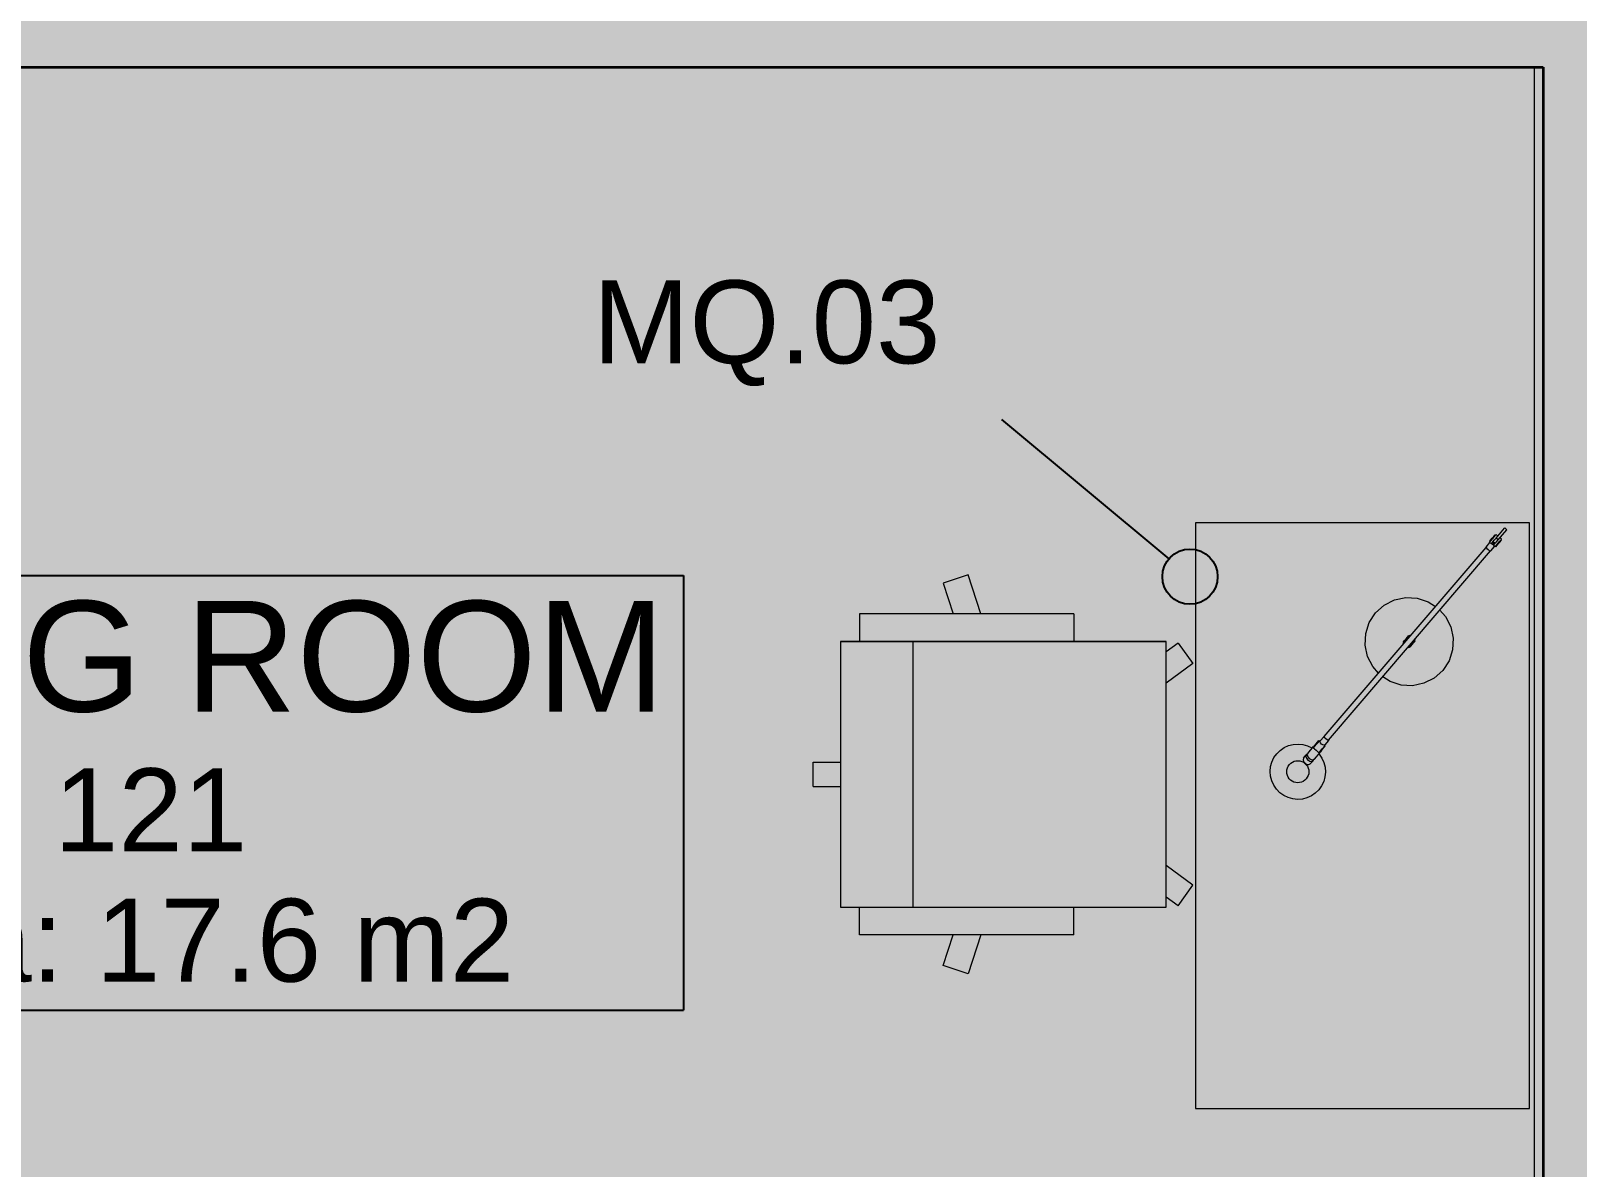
# Model space of a CAD drawing. Header units: millimetres. Extents: x -14278 to 103595, y -22378 to 34603.
# Drawn here: x 10063 to 12861, y 2253 to 4307 of the extents above; entities that cross this region are included whole.
import ezdxf
from ezdxf.enums import TextEntityAlignment as Align

# ---------------------------------------------------------------- set-up
doc = ezdxf.new("R2010")
doc.units = ezdxf.units.MM
doc.header["$MEASUREMENT"] = 0
for name, color, linetype in [('A-Zz_20_10_90-T_TextFFEInternal', 7, 'Continuous'), ('NewA-Ee_25_10-M_WallsInternal', 7, 'Continuous'), ('NewA-Ee_30_40-M_Floors', 7, 'Continuous'), ('NewA-Ee_30_60-M_Pavements', 7, 'Continuous'), ('NewA-Ee_40_20-M_GeneralFFAndEInternalMovable', 7, 'Continuous'), ('NewA-SL-M_SpacesInternal', 7, 'Continuous'), ('NewA-Ss_30_25-M_CeilingAndSoffitSystems', 7, 'Continuous'), ('NewA-Zz_20_10_90-T_TextFFEInternal', 7, 'Continuous'), ('NewA-Zz_50_10_70-P_BoundarySiteRed', 7, 'Continuous'), ('NewA-Zz_50_90_00-M_GrossInternal', 7, 'Continuous')]:
    doc.layers.add(name, color=color, linetype=linetype)
doc.styles.add('GENERATED_STYLE_1', font='')
doc.styles.get('GENERATED_STYLE_1').set_extended_font_data('Arial')

# ---------------------------------------------------------------- blocks, each defined once
blk = doc.blocks.new('LIVING ROOM_121_20_1', base_point=(10279.5, 2968.8))
at = {"layer": 'NewA-SL-M_SpacesInternal', "color": 253, "linetype": 'Continuous', "lineweight": 13}
for p, q in [((12799.2, 4242), (8455.6, 4242)), ((12799.2, 150.3), (12799.2, 4242))]:
    blk.add_line(p, q, dxfattribs=at)
at = {"layer": 'NewA-SL-M_SpacesInternal', "linetype": 'Continuous'}
for p, q in [((9315.2, 3322.4), (11243.9, 3322.4)), ((11243.9, 3322.4), (11243.9, 3008.1)), ((11243.9, 3008.1), (11243.9, 2772.4)), ((11243.9, 2772.4), (11243.9, 2536.6)), ((9315.2, 2536.6), (11243.9, 2536.6))]:
    blk.add_line(p, q, dxfattribs=at)
at = {"layer": 'NewA-SL-M_SpacesInternal', "color": 5, "lineweight": 70, "style": 'GENERATED_STYLE_1'}
for tag, height, p in [('ROOM_NAME', 200, (10279.5, 3276.6)), ('ROOM_NUMBER', 150, (10279.5, 2973.8)), ('adj_text', 150, (10279.5, 2738.1))]:
    blk.add_attdef(tag, text='', height=height, dxfattribs=at).set_placement(p, align=Align.TOP_CENTER)
blk = doc.blocks.new('Mesh_1_1', base_point=(14339.9, 34603))
at = {"layer": 'NewA-Ee_30_60-M_Pavements', "color": 254, "linetype": 'Continuous', "lineweight": 13, "flags": 128}
blk.add_lwpolyline([(14339.9, 34603, -0.414214), (42830.6, 6112.3, -0.414214), (14339.9, -22378.4, -0.414214), (-14150.7, 6112.3, -0.414214)], format="xyb", close=True, dxfattribs=at)
blk = doc.blocks.new('Slab_4_1', base_point=(11328, 15324.9))
at = {"layer": 'NewA-Ee_30_40-M_Floors', "linetype": 'Continuous', "lineweight": 13}
blk.add_hatch(color=254, dxfattribs=at).paths.add_polyline_path([(11328, 15324.9), (11328, 15099.7), (150.3, 15099.7), (150.3, 9350.5), (-124.9, 9350.5), (-124.9, 8300.5), (150.3, 8300.5), (150.3, 6700.3), (2050.3, 6700.3), (2050.3, 2150.3), (5499.7, 2150.3), (5499.7, 3091.8), (6214.3, 3091.8), (6214.3, 2766.8), (7714.3, 2766.8), (7714.3, 3091.8), (8455.6, 3091.8), (8500.3, 150.3), (16363.1, 150.3), (16363.1, -124.9), (17413.1, -124.9), (17413.1, 150.3), (27899.7, 150.3), (27899.7, 6700.3), (34699.7, 6700.3), (34699.7, 15099.7), (34639.4, 15099.7), (34639.4, 15324.9), (32809.4, 15324.9), (32809.4, 15099.7), (13158, 15099.7), (13158, 15324.9)])
blk = doc.blocks.new('Slab_21_1', base_point=(8500.3, 150.3))
at = {"layer": 'NewA-Ss_30_25-M_CeilingAndSoffitSystems', "linetype": 'Continuous', "lineweight": 0}
blk.add_hatch(color=255, dxfattribs=at).paths.add_polyline_path([(8500.3, 150.3), (12783, 150.3), (12783, 4242), (8455.6, 4242), (8455.6, 3091.8), (8500.3, 3091.8)])
at = {"layer": 'NewA-Ss_30_25-M_CeilingAndSoffitSystems', "color": 6, "linetype": 'Continuous', "lineweight": 13, "flags": 128}
blk.add_lwpolyline([(8500.3, 150.3), (8500.3, 3091.8), (8455.6, 3091.8), (8455.6, 4242), (12783, 4242), (12783, 150.3)], close=True, dxfattribs=at)
blk = doc.blocks.new('Door 19')
at = {"layer": 'NewA-Ee_25_10-M_WallsInternal', "linetype": 'Continuous', "lineweight": 13}
for points in [[(465, 930), (420, 930), (420, 0), (465, 0)], [(-465, -125), (-465, 0), (-505, 0), (-505, -125)], [(505, -125), (505, 0), (465, 0), (465, -125)]]:
    blk.add_hatch(color=255, dxfattribs=at).paths.add_polyline_path(points)
at = {"layer": 'NewA-Ee_25_10-M_WallsInternal', "linetype": 'Continuous'}
for p, q in [((420, 0), (420, 930)), ((420, 930), (465, 930)), ((465, 930), (465, 0)), ((-465, 0), (-505, 0)), ((-505, 0), (-505, -125)), ((-465, -125), (-465, 0)), ((465, 0), (420, 0)), ((505, 0), (465, 0)), ((465, 0), (465, -125)), ((505, -125), (505, 0)), ((-505, -125), (-465, -125)), ((465, -125), (505, -125))]:
    blk.add_line(p, q, dxfattribs=at)
at = {"layer": 'NewA-Ee_25_10-M_WallsInternal', "color": 92, "linetype": 'Continuous', "lineweight": 35}
for p, q in [((-505, 0), (-505, -125)), ((505, 0), (505, -125))]:
    blk.add_line(p, q, dxfattribs=at)
at = {"layer": 'NewA-Ee_25_10-M_WallsInternal', "color": 6, "linetype": 'Continuous', "lineweight": 13}
blk.add_arc((465, 0), 930, 90, 180, dxfattribs=at)
blk = doc.blocks.new('D Marker 19')
at = {"layer": 'NewA-Ee_25_10-M_WallsInternal', "style": 'GENERATED_STYLE_1'}
blk.add_attdef('AC_WIDO_ID', text='', height=125, dxfattribs=at).set_placement((-262.1, 94.8), align=Align.BOTTOM_LEFT)
blk = doc.blocks.new('Wall_40_1', base_point=(13600.4, 6700.3))
at = {"layer": 'NewA-Ee_25_10-M_WallsInternal', "linetype": 'Continuous', "lineweight": 13}
for points in [[(13600.4, 6550.3), (13475.5, 6550.3), (13475.5, 6245.8), (13600.4, 6245.8)], [(13600.4, 6195.8), (13475.5, 6195.8), (13475.5, 5429), (13600.4, 5429)], [(13475.5, 4367), (13600.4, 4242), (13600.4, 4419), (13475.5, 4419)]]:
    blk.add_hatch(color=6, dxfattribs=at).paths.add_polyline_path(points)
at = {"layer": 'NewA-Ee_25_10-M_WallsInternal', "color": 92, "linetype": 'Continuous', "lineweight": 35}
for p, q in [((13475.5, 5429), (13600.4, 5429)), ((13475.5, 4419), (13600.4, 4419))]:
    blk.add_line(p, q, dxfattribs=at)
at = {"layer": 'NewA-Ee_25_10-M_WallsInternal', "color": 92, "linetype": 'Continuous', "lineweight": 35, "flags": 128}
for points in [[(13475.5, 6550.3), (13475.5, 6245.8)], [(13600.4, 6245.8), (13600.4, 6550.3)], [(13475.5, 6195.8), (13475.5, 5429)], [(13600.4, 5429), (13600.4, 6195.8)], [(13475.5, 4419), (13475.5, 4367)], [(13600.4, 4242), (13600.4, 4419)]]:
    blk.add_lwpolyline(points, dxfattribs=at)
at = {"layer": 'NewA-Ee_25_10-M_WallsInternal', "linetype": 'Continuous', "xscale": -1, "zscale": 1000, "rotation": 90}
blk.add_blockref('Door 19', (13475.5, 4924), dxfattribs=at)
at = {"layer": 'NewA-Ee_25_10-M_WallsInternal'}
ref = blk.add_blockref('D Marker 19', (13600.4, 4924), dxfattribs=dict(at, rotation=270))
ref.add_attrib('AC_WIDO_ID', 'D120', dxfattribs={"color": 7, "height": 125, "rotation": 90, "style": 'GENERATED_STYLE_1'}).set_placement((13384.5, 4759.8), align=Align.BOTTOM_LEFT)
blk = doc.blocks.new('Wall_41_1', base_point=(13600.5, 4242))
at = {"layer": 'NewA-Ee_25_10-M_WallsInternal', "linetype": 'Continuous', "lineweight": 13}
blk.add_hatch(color=6, dxfattribs=at).paths.add_polyline_path([(9517.7, 4242), (13600.5, 4242), (13475.4, 4367), (9517.7, 4367)])
at = {"layer": 'NewA-Ee_25_10-M_WallsInternal', "color": 92, "linetype": 'Continuous', "lineweight": 35, "flags": 128}
blk.add_lwpolyline([(9517.7, 4242), (12799.2, 4242)], dxfattribs=at)
blk = doc.blocks.new('Wall_44_1', base_point=(12924.2, 4242))
at = {"layer": 'NewA-Ee_25_10-M_WallsInternal', "linetype": 'Continuous', "lineweight": 13}
blk.add_hatch(color=6, dxfattribs=at).paths.add_polyline_path([(12799.2, 4242), (12799.2, 150.3), (12924.2, 150.3), (12924.2, 4242)])
at = {"layer": 'NewA-Ee_25_10-M_WallsInternal', "color": 92, "linetype": 'Continuous', "lineweight": 35, "flags": 128}
for points in [[(12799.2, 4242), (12799.2, 150.3)], [(12924.2, 496.7), (12924.2, 4242)], [(12924.2, 150.3), (12924.2, 396.7)]]:
    blk.add_lwpolyline(points, dxfattribs=at)
blk = doc.blocks.new('Morph_8_1')
at = {"layer": 'NewA-Ee_40_20-M_GeneralFFAndEInternalMovable', "color": 6, "linetype": 'Continuous', "lineweight": 13, "flags": 128}
for points in [[(12703, 3385), (12704.9, 3387.2)], [(12703.2, 3383.7), (12705.3, 3386.1)], [(12704.9, 3387.2), (12707.5, 3390.2)], [(12705.3, 3386.1), (12708.2, 3389.5)], [(12707.5, 3390.2), (12710.1, 3393.3)], [(12708.2, 3389.5), (12711.2, 3393)], [(12708.3, 3383.5), (12711.2, 3386.9)], [(12710.1, 3393.3), (12712, 3395.5)], [(12711.2, 3393), (12713.3, 3395.5)], [(12711.2, 3386.9), (12714.2, 3390.4)], [(12712, 3395.5), (12712.8, 3396.4)], [(12713.5, 3395.8), (12712.8, 3396.4)], [(12713.3, 3395.5), (12714.2, 3396.5)], [(12714.2, 3390.4), (12729.7, 3408.5)], [(12717.2, 3393.9), (12714.2, 3396.5)], [(12718, 3387.1), (12714.2, 3390.4)], [(12715, 3383.7), (12718, 3387.1)], [(12718, 3387.1), (12733.5, 3405.2)], [(12724.1, 3388.1), (12721, 3390.7)], [(12721, 3384.5), (12723.2, 3387.1)], [(12721.5, 3383.5), (12723.4, 3385.8)], [(12723.2, 3387.1), (12724.1, 3388.1)], [(12724.2, 3386.7), (12723.4, 3387.3)], [(12723.4, 3385.8), (12724.2, 3386.7)], [(12729.7, 3408.5), (12729.9, 3408.7)], [(12733.7, 3405.4), (12729.9, 3408.7)], [(12733.5, 3405.2), (12733.7, 3405.4)], [(12403.4, 3031.3), (12696.5, 3373.5)], [(12411, 3024.8), (12704.1, 3367)], [(12696.3, 3374.1), (12703.2, 3382.2)], [(12696.3, 3374.1), (12696.6, 3373.3)], [(12696.6, 3373.3), (12697.8, 3371.6)], [(12697.8, 3371.6), (12699.8, 3369.7)], [(12699.8, 3369.7), (12702, 3368.1)], [(12702, 3368.1), (12703.8, 3367.1)], [(12702.4, 3384.3), (12703, 3385)], [(12703.1, 3383.6), (12702.4, 3384.3)], [(12702.5, 3382.9), (12703.2, 3383.7)], [(12703.6, 3381.9), (12702.5, 3382.9)], [(12703.7, 3381.9), (12703.8, 3381.8)], [(12703.8, 3381.8), (12705.7, 3380.8)], [(12703.8, 3367.1), (12704.7, 3367)], [(12704.7, 3367), (12711.6, 3375)], [(12705.7, 3380.8), (12708, 3379.3)], [(12705.9, 3380.7), (12706.2, 3381.1)], [(12706.2, 3381.1), (12708.3, 3383.5)], [(12706.3, 3381.1), (12707.5, 3379.7)], [(12709.4, 3381), (12707.2, 3382.2)], [(12707.6, 3382.7), (12709.9, 3381.5)], [(12710.2, 3381.8), (12707.9, 3383)], [(12708, 3379.3), (12709.9, 3377.3)], [(12708.5, 3378.8), (12710, 3377.8)], [(12712.4, 3380.5), (12708.6, 3383.8)], [(12711, 3378.9), (12709.4, 3381)], [(12709.7, 3377.5), (12710, 3377.8)], [(12709.9, 3381.5), (12711.4, 3379.4)], [(12709.9, 3377.3), (12711.1, 3375.6)], [(12710, 3377.8), (12712.1, 3380.3)], [(12711.7, 3379.8), (12710.2, 3381.8)], [(12711.1, 3375.6), (12711.3, 3375.4)], [(12712.4, 3374.4), (12711.3, 3375.3)], [(12712.1, 3380.3), (12715, 3383.7)], [(12712.4, 3374.4), (12713.1, 3375.2)], [(12713.8, 3374.5), (12713, 3375.2)], [(12713.1, 3375.2), (12715.2, 3377.7)], [(12713.8, 3374.5), (12714.4, 3375.3)], [(12714.4, 3375.3), (12716.3, 3377.4)], [(12715.2, 3377.7), (12718.1, 3381.1)], [(12716.3, 3377.4), (12718.9, 3380.4)], [(12718.1, 3381.1), (12721, 3384.5)], [(12718.9, 3380.4), (12721.5, 3383.5)], [(12501.6, 3146), (12491, 3157.8), (12481.6, 3176.4), (12477.3, 3196.9), (12478.4, 3217.7), (12484.9, 3237.6), (12496.3, 3255.1), (12511.8, 3269), (12530.4, 3278.5), (12550.9, 3282.8), (12571.7, 3281.7), (12591.6, 3275.2), (12604.8, 3266.5)], [(12612.4, 3260), (12623, 3248.2), (12632.5, 3229.6), (12636.8, 3209.2), (12635.7, 3188.3), (12629.2, 3168.5), (12617.8, 3151), (12602.2, 3137), (12583.6, 3127.6), (12563.2, 3123.3), (12542.3, 3124.4), (12522.5, 3130.9), (12509.2, 3139.5)], [(12546.1, 3201.8), (12546.8, 3202.6)], [(12546.9, 3201.2), (12546.1, 3201.8)], [(12546.2, 3200.4), (12547, 3201.3)], [(12547.4, 3199.4), (12546.2, 3200.4)], [(12546.8, 3202.6), (12548.7, 3204.9)], [(12547, 3201.3), (12549.2, 3203.8)], [(12548.7, 3204.9), (12551.3, 3207.9)], [(12549.2, 3203.8), (12552.1, 3207.3)], [(12551.3, 3207.9), (12553.9, 3210.9)], [(12552.1, 3207.3), (12555, 3210.7)], [(12553.9, 3210.9), (12555.8, 3213.2)], [(12554.9, 3208.2), (12555.7, 3209.9)], [(12555, 3210.7), (12557.2, 3213.2)], [(12556.1, 3192), (12555, 3192.9)], [(12559.1, 3213.9), (12555.7, 3209.9)], [(12555.8, 3213.2), (12556.5, 3214)], [(12556.1, 3192), (12556.9, 3192.9)], [(12557.3, 3213.3), (12556.5, 3214)], [(12557.5, 3192.1), (12556.8, 3192.7)], [(12556.9, 3192.9), (12559, 3195.4)], [(12557.2, 3213.2), (12557.9, 3214.1)], [(12557.5, 3192.1), (12558.2, 3192.9)], [(12558.7, 3213.4), (12557.9, 3214.1)], [(12558.2, 3192.9), (12560.1, 3195.1)], [(12558.4, 3212.3), (12559.1, 3213.9)], [(12559, 3195.4), (12562, 3198.8)], [(12559.1, 3213.9), (12560.5, 3214.8)], [(12560.1, 3195.1), (12562.7, 3198.1)], [(12562, 3198.8), (12564.9, 3202.2)], [(12564, 3202.7), (12562.5, 3201.7)], [(12562.7, 3198.1), (12565.3, 3201.2)], [(12567.5, 3206.7), (12564, 3202.7)], [(12564.9, 3202.2), (12567, 3204.7)], [(12565.3, 3201.2), (12567.2, 3203.4)], [(12567.5, 3206.7), (12566, 3205.8)], [(12567, 3204.7), (12567.8, 3205.6)], [(12567.8, 3205.6), (12567.1, 3206.3)], [(12567.9, 3204.2), (12567.2, 3204.9)], [(12567.2, 3203.4), (12567.9, 3204.2)], [(12568.1, 3208.3), (12567.5, 3206.7)], [(12391.3, 3021.1), (12393.2, 3023.3)], [(12392.4, 3020.8), (12394.5, 3023.3)], [(12393.2, 3023.3), (12393.9, 3024.1)], [(12394.7, 3023.5), (12393.9, 3024.1)], [(12394.5, 3023.3), (12395.3, 3024.2)], [(12396.1, 3023.6), (12395.3, 3024.2)], [(12395.9, 3022.2), (12396, 3023.4)], [(12396.6, 3019.9), (12395.9, 3022.1), (12395.9, 3022.2)], [(12403, 3031.6), (12396, 3023.4)], [(12403, 3031.6), (12403.6, 3031.6)], [(12403.2, 3030.7), (12403, 3031.6)], [(12404.5, 3029.1), (12403.2, 3030.7)], [(12403.4, 3031.3), (12403.5, 3030.5)], [(12403.5, 3030.5), (12404.7, 3029)], [(12411.3, 3024.5), (12404.3, 3016.3)], [(12406.5, 3027.2), (12404.5, 3029.1)], [(12404.7, 3029), (12406.5, 3027.3)], [(12406.5, 3027.3), (12408.5, 3025.8)], [(12408.6, 3025.5), (12406.5, 3027.2)], [(12408.5, 3025.8), (12410.1, 3024.9)], [(12410.4, 3024.5), (12408.6, 3025.5)], [(12410.1, 3024.9), (12411, 3024.8)], [(12411.3, 3024.5), (12410.4, 3024.5)], [(12411.2, 3025.1), (12411.3, 3024.5)], [(12393.6, 3000), (12394.1, 2999.5), (12399, 2992.3), (12402.6, 2984.4), (12404.8, 2975.9), (12405.5, 2967.2), (12404.6, 2958.5), (12402.3, 2950.2), (12398.5, 2942.3), (12393.5, 2935.2), (12387.2, 2929.1), (12380.1, 2924.2), (12372.1, 2920.6), (12363.7, 2918.4), (12355, 2917.7), (12346.3, 2918.6), (12337.9, 2920.9), (12330.1, 2924.7), (12323, 2929.8), (12316.9, 2936), (12311.9, 2943.2), (12308.3, 2951.1), (12306.2, 2959.5), (12305.5, 2968.2), (12306.3, 2976.9), (12308.7, 2985.3), (12312.4, 2993.2), (12317.5, 3000.3), (12323.7, 3006.4), (12330.9, 3011.3), (12338.9, 3014.9), (12347.3, 3017.1), (12356, 3017.7), (12364.7, 3016.9), (12373.1, 3014.5), (12380.9, 3010.8), (12381.5, 3010.4)], [(12365.9, 2992.2), (12370.9, 2998)], [(12370.9, 2998), (12370, 2995.3)], [(12370, 2995.3), (12371, 2992)], [(12371.1, 2997.8), (12370.2, 2995.3)], [(12370.2, 2995.3), (12371.2, 2992)], [(12371.5, 2998.3), (12370.9, 2998)], [(12371.1, 2997.8), (12373.2, 3000.3)], [(12373.4, 3000.9), (12372.5, 2998.3)], [(12372.5, 2998.3), (12373.5, 2994.9)], [(12373.4, 3000.9), (12383.8, 3013.1)], [(12373.5, 2994.9), (12376.1, 2991.8)], [(12383.6, 3011.9), (12383.4, 3011)], [(12383.4, 3011), (12383.8, 3010.7)], [(12383.5, 3012), (12384.2, 3012.8)], [(12384.3, 3011.3), (12383.5, 3012)], [(12383.6, 3010.5), (12384.4, 3011.5)], [(12384.6, 3009.7), (12383.6, 3010.5)], [(12383.8, 3013.1), (12383.7, 3012.1)], [(12385.2, 3014), (12383.8, 3013.1)], [(12384.2, 3012.8), (12386.1, 3015)], [(12384.4, 3011.5), (12386.5, 3014)], [(12385, 3009.5), (12385.6, 3009)], [(12385.5, 2990.5), (12396, 3002.7)], [(12385.6, 3009), (12389, 3006.8)], [(12386.1, 3015), (12388.7, 3018)], [(12386.5, 3014), (12389.5, 3017.4)], [(12388.7, 3018), (12391.3, 3021.1)], [(12389, 3006.8), (12391.7, 3003.8)], [(12389.5, 3017.4), (12392.4, 3020.8)], [(12391.7, 3003.8), (12392.3, 3003.4)], [(12393.5, 3002.1), (12392.5, 3003)], [(12393.5, 3002.1), (12394.3, 3003)], [(12393.6, 3002.3), (12394, 3002)], [(12394, 3002), (12394.8, 3002.3)], [(12394.9, 3002.2), (12394.1, 3002.8)], [(12394.3, 3003), (12396.4, 3005.5)], [(12394.9, 3002.2), (12395.6, 3003)], [(12395.1, 3002.4), (12396, 3002.7)], [(12395.6, 3003), (12397.5, 3005.2)], [(12396, 3002.7), (12396.6, 3004.2)], [(12396.4, 3005.5), (12399.3, 3008.9)], [(12398.2, 3017.6), (12396.6, 3019.9)], [(12397.5, 3005.2), (12400.1, 3008.3)], [(12400.7, 3016.3), (12398.2, 3017.6)], [(12399.3, 3008.9), (12402.3, 3012.3)], [(12400.1, 3008.3), (12402.7, 3011.3)], [(12403.1, 3016), (12403, 3016), (12400.7, 3016.3)], [(12402.3, 3012.3), (12404.4, 3014.8)], [(12402.7, 3011.3), (12404.6, 3013.5)], [(12404.3, 3016.3), (12403.1, 3016)], [(12405.2, 3015.8), (12404.4, 3016.4)], [(12404.4, 3014.8), (12405.2, 3015.8)], [(12405.3, 3014.4), (12404.5, 3015)], [(12404.6, 3013.5), (12405.3, 3014.4)], [(12365.9, 2992.2), (12365, 2989.5)], [(12365, 2989.5), (12366, 2986.2)], [(12366, 2986.2), (12368.6, 2983.1)], [(12368.6, 2983.1), (12372.1, 2981)], [(12371, 2992), (12373.6, 2988.9)], [(12371.2, 2992), (12373.7, 2989)], [(12372.1, 2981), (12375.6, 2980.5)], [(12373.6, 2988.9), (12377.1, 2986.8)], [(12373.7, 2989), (12377.1, 2987)], [(12375.6, 2980.5), (12378.1, 2981.8)], [(12376.1, 2991.8), (12379.6, 2989.7)], [(12377.1, 2987), (12380.4, 2986.5)], [(12377.1, 2986.8), (12380.5, 2986.3)], [(12378.1, 2981.8), (12383, 2987.6)], [(12379.6, 2989.7), (12383, 2989.2)], [(12380.4, 2986.5), (12382.8, 2987.7)], [(12380.5, 2986.3), (12383, 2987.6)], [(12382.8, 2987.7), (12384.9, 2990.2)], [(12383, 2989.2), (12385.5, 2990.5)], [(12383, 2987.6), (12383.2, 2988.2)]]:
    blk.add_lwpolyline(points, dxfattribs=at)
blk.add_lwpolyline([(12338.1, 2957.9), (12336.6, 2961.1), (12335.8, 2964.5), (12335.5, 2967.9), (12335.8, 2971.4), (12336.8, 2974.8), (12338.3, 2977.9), (12340.3, 2980.7), (12342.8, 2983.2), (12345.7, 2985.1), (12348.8, 2986.6), (12352.2, 2987.5), (12355.7, 2987.7), (12359.2, 2987.4), (12362.5, 2986.4), (12365.7, 2984.9), (12368.5, 2982.9), (12370.9, 2980.4), (12372.9, 2977.6), (12374.4, 2974.4), (12375.2, 2971), (12375.5, 2967.5), (12375.2, 2964.1), (12374.2, 2960.7), (12372.7, 2957.6), (12370.7, 2954.7), (12368.2, 2952.3), (12365.3, 2950.3), (12362.1, 2948.9), (12358.8, 2948), (12355.3, 2947.7), (12351.8, 2948.1), (12348.5, 2949), (12345.3, 2950.5), (12342.5, 2952.5), (12340, 2955)], close=True, dxfattribs=at)
blk = doc.blocks.new('Office Desk Rect 19')
at = {"layer": 'NewA-Ee_40_20-M_GeneralFFAndEInternalMovable', "color": 1, "linetype": 'Continuous', "lineweight": 18}
for p, q in [((1058.8625, 604.8375), (0, 604.8375)), ((0, 604.8375), (0, 0)), ((1058.8625, 0), (1058.8625, 604.8375)), ((0, 0), (1058.8625, 0))]:
    blk.add_line(p, q, dxfattribs=at)
blk = doc.blocks.new('Office Chair 04 19')
at = {"layer": 'NewA-Ee_40_20-M_GeneralFFAndEInternalMovable', "color": 1, "linetype": 'Continuous', "lineweight": 18}
for p, q in [((335.5, 682), (335.5, 632.6)), ((335.5, 682), (379.5, 682)), ((379.5, 682), (379.5, 632.6)), ((597.6, 632.6), (117.3, 632.6)), ((117.3, 632.6), (117.3, 43.3)), ((117.3, 632.6), (117.3, 43.3)), ((597.6, 632.6), (597.6, 43.3)), ((597.6, 43.3), (597.6, 632.6)), ((597.6, 632.6), (597.6, 43.3)), ((67.3, 210.1), (67.3, 598.2)), ((67.3, 598.2), (117.3, 598.2)), ((647.6, 598.2), (597.6, 598.2)), ((647.6, 210.1), (647.6, 598.2)), ((117.3, 501), (597.6, 501)), ((-3.2, 401.5), (11.5, 446.7)), ((11.5, 446.7), (67.3, 428.6)), ((703.4, 446.7), (647.6, 428.6)), ((718.1, 401.5), (703.4, 446.7)), ((67.3, 378.6), (-3.2, 401.5)), ((647.6, 378.6), (718.1, 401.5)), ((67.3, 210.1), (117.3, 210.1)), ((67.3, 210.1), (117.3, 210.1)), ((647.6, 210.1), (597.6, 210.1)), ((647.6, 210.1), (597.6, 210.1)), ((117.3, 43.3), (597.6, 43.3)), ((119.9, 21.7), (135.6, 43.3)), ((157.3, -5.4), (192.7, 43.3)), ((557.7, -5.4), (522.2, 43.3)), ((595, 21.7), (579.3, 43.3)), ((119.9, 21.7), (157.3, -5.4)), ((595, 21.7), (557.7, -5.4))]:
    blk.add_line(p, q, dxfattribs=at)
blk = doc.blocks.new('Line_42_1', base_point=(11819.4, 3604.9))
at = {"layer": 'NewA-Zz_20_10_90-T_TextFFEInternal', "linetype": 'Continuous'}
blk.add_hatch(color=256, dxfattribs=at).paths.add_polyline_path([(12210.4, 3320.5), (12206.6, 3339.7), (12195.8, 3355.9), (12179.6, 3366.7), (12160.4, 3370.5), (12141.3, 3366.7), (12125.1, 3355.9), (12114.3, 3339.7), (12110.4, 3320.5), (12114.3, 3301.4), (12125.1, 3285.2), (12141.3, 3274.3), (12160.4, 3270.5), (12179.6, 3274.3), (12195.8, 3285.2), (12206.6, 3301.4)])
blk.add_line((11819.4, 3604.9), (12122, 3352.6), dxfattribs=at)
blk.add_circle((12160.4, 3320.5), 50, dxfattribs=at)
blk = doc.blocks.new('Label_134_1', base_point=(10969.4, 3940.6))
at = {"layer": 'A-Zz_20_10_90-T_TextFFEInternal', "insert": (11394.4, 3856.3), "char_height": 150, "attachment_point": 2, "style": 'GENERATED_STYLE_1'}
blk.add_mtext('\\fArial|b0|i0|c0|p34;MQ.03\\fArial|b0|i0|c0|p34;\\fArial|b0|i0|c0|p34;\\fArial|b0|i0|c0|p34;\\fArial|b0|i0|c0|p34;\\fArial|b0|i0|c0|p34;\\fArial|b0|i0|c0|p34;\\fArial|b0|i0|c0|p34;\\fArial|b0|i0|c0|p34;\\fArial|b0|i0|c0|p34;\\fArial|b0|i0|c0|p34;\\fArial|b0|i0|c0|p34;\\fArial|b0|i0|c0|p34;\\fArial|b0|i0|c0|p34;\\fArial|b0|i0|c0|p34;\\fArial|b0|i0|c0|p34;\\fArial|b0|i0|c0|p34;\\fArial|b0|i0|c0|p34;\\fArial|b0|i0|c0|p34;\\fArial|b0|i0|c0|p34;\\fArial|b0|i0|c0|p34;\\fArial|b0|i0|c0|p34;\\fArial|b0|i0|c0|p34;\\fArial|b0|i0|c0|p34;\\fArial|b0|i0|c0|p34;\\fArial|b0|i0|c0|p34;\\fArial|b0|i0|c0|p34;\\fArial|b0|i0|c0|p34;\\fArial|b0|i0|c0|p34;\\fArial|b0|i0|c0|p34;}', dxfattribs=at)

msp = doc.modelspace()

# ---------------------------------------------------------------- hatches: boundary and pattern name
at = {"layer": 'NewA-Zz_50_90_00-M_GrossInternal', "linetype": 'Continuous', "lineweight": 140}
msp.add_hatch(color=1, dxfattribs=at).paths.add_polyline_path([(150.3, 15099.7), (34699.7, 15099.7), (34699.7, 6700.3), (27899.7, 6700.3), (27899.7, 150.3), (8500.3, 150.3), (8500.3, 3091.8), (5499.7, 3091.8), (5499.7, 2150.3), (2050.3, 2150.3), (2050.3, 6700.3), (150.3, 6700.3)])

# ---------------------------------------------------------------- linework, layer by layer
at = {"layer": 'NewA-Zz_50_10_70-P_BoundarySiteRed', "color": 1, "linetype": 'Continuous', "lineweight": 140}
msp.add_circle((14339.9, 6112.3), 28490.7, dxfattribs=at)

# ---------------------------------------------------------------- block references
at = {"layer": 'A-Zz_20_10_90-T_TextFFEInternal', "color": 6, "linetype": 'Continuous', "lineweight": 13}
msp.add_blockref('Label_134_1', (10969.4, 3940.6), dxfattribs=at)
at = {"layer": 'NewA-Ee_25_10-M_WallsInternal', "color": 92, "lineweight": 35}
for name, p in [('Wall_40_1', (13600.5, 6700.3)), ('Wall_41_1', (13600.5, 4242)), ('Wall_44_1', (12924.2, 4242))]:
    msp.add_blockref(name, p, dxfattribs=at)
at = {"layer": 'NewA-Ee_30_40-M_Floors', "color": 6, "linetype": 'Continuous', "lineweight": 13}
msp.add_blockref('Slab_4_1', (11328, 15324.9), dxfattribs=at)
at = {"layer": 'NewA-Ee_30_60-M_Pavements', "color": 254, "lineweight": 13}
msp.add_blockref('Mesh_1_1', (14339.9, 34603), dxfattribs=at)
at = {"layer": 'NewA-Ee_40_20-M_GeneralFFAndEInternalMovable', "color": 6, "linetype": 'Continuous', "lineweight": 13, "zscale": 1000}
for name, p, rotation in [('Office Desk Rect 19', (12170.1, 3417.7), 270), ('Office Chair 04 19', (12160.4, 2605.5), 90)]:
    msp.add_blockref(name, p, dxfattribs=dict(at, rotation=rotation))
at = {"layer": 'NewA-Ee_40_20-M_GeneralFFAndEInternalMovable', "linetype": 'Continuous', "lineweight": 0}
msp.add_blockref('Morph_8_1', (0, 0), dxfattribs=at)
at = {"layer": 'NewA-SL-M_SpacesInternal', "linetype": 'Continuous'}
msp.add_blockref('LIVING ROOM_121_20_1', (10279.5, 2968.8), dxfattribs=at).add_auto_attribs({'ROOM_NAME': 'LIVING ROOM', 'ROOM_NUMBER': '121', 'adj_text': 'Area: 17.6 m2'})
at = {"layer": 'NewA-Ss_30_25-M_CeilingAndSoffitSystems', "color": 6, "linetype": 'Continuous', "lineweight": 13}
msp.add_blockref('Slab_21_1', (8500.3, 150.3), dxfattribs=at)
at = {"layer": 'NewA-Zz_20_10_90-T_TextFFEInternal', "linetype": 'Continuous'}
msp.add_blockref('Line_42_1', (11819.4, 3604.9), dxfattribs=at)

doc.saveas('drawing.dxf')
